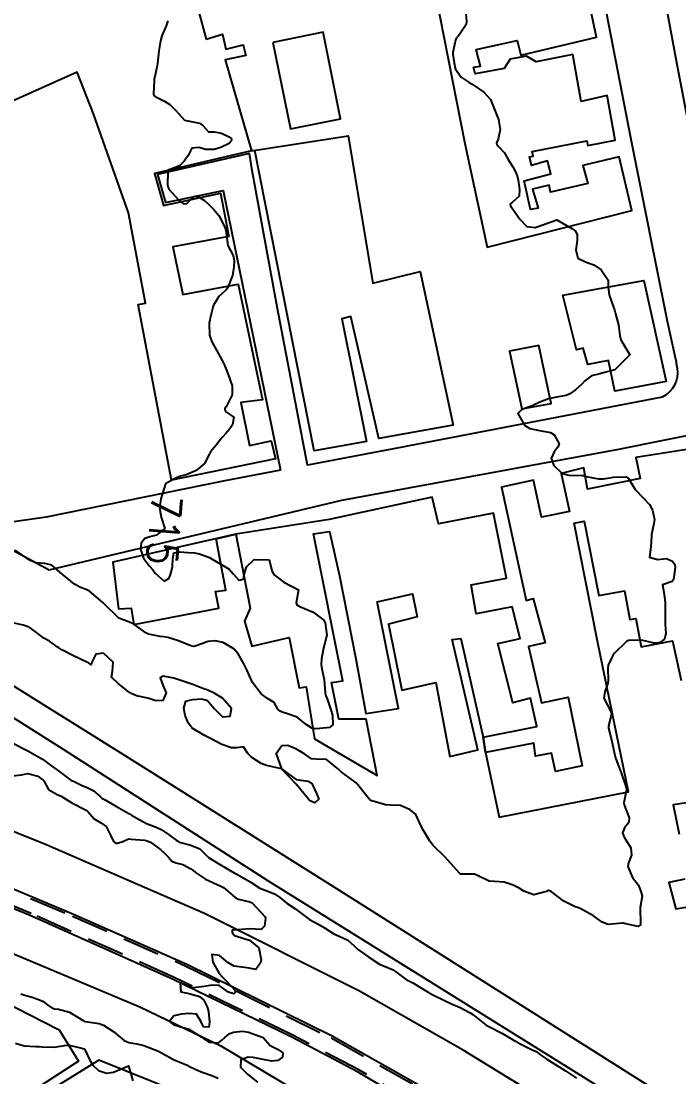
# Model space of a CAD drawing. Header units: metres. Extents: x 298520 to 308411, y 7433745 to 7450750.
# Drawn here: x 306606.5 to 306694.6, y 7435531.7 to 7435673.1 of the extents above; entities that cross this region are included whole.
import ezdxf
from ezdxf.enums import TextEntityAlignment as Align

# ---------------------------------------------------------------- set-up
doc = ezdxf.new("R2010")
doc.units = ezdxf.units.M
doc.header["$LTSCALE"] = 10
doc.linetypes.add('DASHED', pattern=[0.75, 0.5, -0.25])
for name, color, linetype in [('Canteiro', 45, 'DASHED'), ('Cotas', 45, 'Continuous'), ('Curvas de Nivel 1m', 11, 'Continuous'), ('Curvas de Nivel 5m', 15, 'Continuous'), ('Edificações', 30, 'Continuous'), ('Linha Férrea', 251, 'TRACKS'), ('Vias Primárias', 230, 'Continuous')]:
    doc.layers.add(name, color=color, linetype=linetype)
doc.styles.add('Style-STANDARD', font='STANDARD.shx')
doc.linetypes.add('TRACKS', pattern='A,0.15,[130,ltypeshp.shx,S=0.25,R=0,X=0,Y=0],0.15', length=0.3)

msp = doc.modelspace()

# ---------------------------------------------------------------- linework, layer by layer
at = {"layer": 'Canteiro', "elevation": 711.52}
msp.add_lwpolyline([(306325.17, 7435669.46, -0.017717), (306333.53, 7435666.7, -0.018337), (306349.83, 7435659.99), (306376.48, 7435648.95), (306412.77, 7435634.45), (306447.29, 7435620.83), (306485.4, 7435605.06), (306528.47, 7435587.67), (306575.98, 7435568.44), (306600.84, 7435558.54), (306613.39, 7435553.26), (306628.58, 7435546.58), (306648.01, 7435536.94), (306666.64, 7435526.44), (306684.99, 7435514.93), (306705.29, 7435502.49), (306726.77, 7435489.58), (306740.34, 7435480.31), (306747.23, 7435474.88), (306759.13, 7435465.07), (306768.72, 7435456.45), (306777.7, 7435447.9)], format="xyb", dxfattribs=at)
msp.add_lwpolyline([(306780.24, 7435442.37), (306770.22, 7435452.67), (306760, 7435462.2), (306746.04, 7435473.75), (306731.07, 7435484.55), (306722.1, 7435490.54), (306718.27, 7435492.91), (306692.87, 7435507.98), (306672.16, 7435520.61), (306651.71, 7435532.67), (306642.89, 7435537.31), (306626.92, 7435545.09), (306607.84, 7435553.62), (306586.11, 7435562.55), (306562.61, 7435572.09), (306528.32, 7435585.94), (306491.72, 7435600.67), (306457.86, 7435614.4)], dxfattribs=at)
at = {"layer": 'Curvas de Nivel 1m', "flags": 128}
for points, elevation in [([(306666, 7435674.7), (306666.16, 7435673.1), (306666.08, 7435672.7), (306665.21, 7435671.37), (306664.72, 7435670.72), (306664.67, 7435670.59), (306664.53, 7435669.96), (306664.3, 7435668.94), (306664.3, 7435668.72), (306664.5, 7435667.54), (306664.64, 7435666.86), (306664.68, 7435666.72), (306665.41, 7435665.63), (306666.48, 7435664.92), (306666.92, 7435664.69), (306668.46, 7435663.62), (306669.35, 7435662.66), (306670, 7435661.08), (306670.16, 7435660.65), (306670.41, 7435659.98), (306670.65, 7435658.65), (306670.38, 7435657.34), (306670.18, 7435656.84), (306670.19, 7435656.65), (306670.37, 7435656.42), (306671.23, 7435655.51), (306671.74, 7435654.63), (306672.34, 7435653.62), (306672.9, 7435652.61), (306673.08, 7435651.85), (306673.25, 7435650.61), (306673.19, 7435649.71), (306672.28, 7435648.85), (306672.13, 7435648.76), (306671.99, 7435648.62), (306672.04, 7435648.39), (306672.27, 7435648.11), (306673.27, 7435646.61), (306674.24, 7435645.65), (306675.34, 7435645.49), (306676.25, 7435645.82), (306678.25, 7435646.55), (306680.24, 7435645.37), (306680.72, 7435645.01), (306680.97, 7435644.52), (306680.97, 7435643.77), (306680.79, 7435642.52), (306681.07, 7435641.39), (306682.19, 7435640.85), (306683.18, 7435640.49), (306684.17, 7435639.83), (306685.13, 7435638.47), (306685.1, 7435637.52), (306685.24, 7435636.47), (306685.87, 7435634.71), (306685.95, 7435634.46), (306686.11, 7435633.94), (306686.48, 7435632.45), (306686.66, 7435631.05), (306686.83, 7435630.45), (306688.03, 7435628.43), (306686.01, 7435626.46), (306684.45, 7435626.04), (306684.01, 7435625.9), (306682.87, 7435625.62), (306682, 7435624.98), (306681.59, 7435624.51), (306680.74, 7435623.76), (306679.97, 7435623.22), (306679.5, 7435623), (306677.97, 7435622.72), (306677.81, 7435622.7), (306677.13, 7435622.56), (306675.96, 7435622.12), (306674.92, 7435621.63), (306673.95, 7435621.25), (306673.49, 7435621.06), (306673.04, 7435620.61), (306673.92, 7435619.03), (306674.63, 7435618.59), (306675.91, 7435618.31), (306677.4, 7435618.05), (306677.9, 7435617.75), (306678.55, 7435616.54), (306678.38, 7435616.06), (306677.88, 7435615.46), (306677.47, 7435614.56), (306677.86, 7435613.61), (306678.97, 7435612.54), (306679.84, 7435612.34), (306681.63, 7435612.3), (306681.84, 7435612.27), (306682.16, 7435612.17), (306683.84, 7435611.85), (306684.49, 7435611.82), (306685.84, 7435612.08), (306687.52, 7435612.12), (306687.84, 7435611.87), (306688.73, 7435610.42), (306689.81, 7435609.29), (306690.65, 7435608.4), (306691.05, 7435607.66), (306691.31, 7435606.39), (306691.24, 7435605.86), (306690.92, 7435604.39), (306690.88, 7435603.25), (306690.76, 7435602.39), (306690.66, 7435601.35), (306691.71, 7435601.03), (306692.93, 7435601.15), (306693.71, 7435600.81), (306694.03, 7435600.36), (306694.08, 7435599.97), (306693.85, 7435598.36), (306693.67, 7435598.07), (306692.4, 7435597.64), (306692.59, 7435596.37), (306692.76, 7435595.25), (306692.76, 7435594.37), (306692.74, 7435593.24), (306692.74, 7435592.37), (306692.84, 7435591.11), (306692.66, 7435590.37), (306692.05, 7435589.91), (306691.58, 7435589.81), (306691.08, 7435589.89), (306689.58, 7435590.22), (306687.82, 7435590.19), (306687.58, 7435590.07), (306685.92, 7435588.45), (306685.77, 7435588.25), (306685.55, 7435587.83), (306685.12, 7435586.88), (306685.05, 7435586.46), (306685.11, 7435584.87), (306685.08, 7435584.46), (306684.67, 7435583.29), (306684.55, 7435582.47), (306685.47, 7435580.67), (306685.56, 7435580.55), (306685.58, 7435580.46), (306685.46, 7435579.94), (306685.14, 7435578.77), (306685.16, 7435578.46), (306685.43, 7435577.42), (306685.66, 7435576.46), (306685.95, 7435575.01), (306686.11, 7435574.45), (306686.56, 7435573.26), (306686.86, 7435572.44), (306686.99, 7435572.06), (306687.35, 7435571.01), (306687.54, 7435570.43), (306687.57, 7435570.2), (306687.33, 7435569.1), (306687.2, 7435568.43), (306687.32, 7435568.04), (306687.93, 7435566.42), (306687.89, 7435565.82), (306687.28, 7435565.08), (306687.02, 7435564.43), (306687.26, 7435563.82), (306688.13, 7435562.42), (306688.23, 7435561.42), (306687.82, 7435560.42), (306687.73, 7435559.91), (306688.39, 7435558.42), (306689.19, 7435557.4), (306689.55, 7435556.41), (306689.65, 7435555.93), (306689.42, 7435554.41), (306689.38, 7435554.18), (306689.44, 7435552.41), (306689.46, 7435552.06), (306689.12, 7435551.87), (306687.27, 7435552.28), (306687.12, 7435552.34), (306687.02, 7435552.33), (306685.12, 7435552.15), (306684.31, 7435552.47), (306683.14, 7435553.29), (306681.38, 7435554.27), (306681.15, 7435554.37), (306680.7, 7435554.51), (306679.16, 7435555.28), (306677.47, 7435556.55), (306677.18, 7435556.71), (306677.05, 7435556.68), (306676.84, 7435556.55), (306675.17, 7435556.13), (306673.82, 7435556.59), (306673.18, 7435557), (306672.4, 7435557.4), (306671.19, 7435557.8), (306669.91, 7435557.92), (306669.19, 7435557.95), (306667.71, 7435558.66), (306667.21, 7435558.89), (306665.39, 7435558.88), (306665.21, 7435559), (306663.7, 7435560.72), (306663.23, 7435561.2), (306661.7, 7435562.74), (306661.25, 7435563.31), (306660.37, 7435564.75), (306660, 7435565.48), (306659.42, 7435566.77), (306659.3, 7435566.94), (306658.58, 7435567.5), (306657.31, 7435568.1), (306655.98, 7435568.14), (306655.31, 7435568.16), (306653.47, 7435568.69), (306653.32, 7435568.74), (306653.18, 7435568.84), (306652.62, 7435569.56), (306651.58, 7435570.86), (306651.35, 7435571.11), (306650.36, 7435571.88), (306649.36, 7435572.58), (306649.03, 7435572.89), (306647.38, 7435574.24), (306646.02, 7435574.3), (306645.38, 7435574.33), (306644.5, 7435574.95), (306643.4, 7435575.65), (306642.24, 7435576.14), (306641.4, 7435576.08), (306640.64, 7435574.99), (306641.36, 7435572.98), (306643.35, 7435571.56), (306644.94, 7435571.36), (306645.34, 7435571.11), (306645.43, 7435571.03), (306645.49, 7435570.94), (306646.08, 7435569.68), (306646.38, 7435568.92), (306645.82, 7435568.43), (306645.32, 7435568.66), (306644.98, 7435568.94), (306643.34, 7435570.96), (306641.36, 7435572.98), (306639.37, 7435573.42), (306638.67, 7435573.72), (306637.38, 7435574.49), (306636.87, 7435575.04), (306636.3, 7435575.95), (306635.4, 7435575.79), (306634.67, 7435575.79), (306633.4, 7435576.27), (306631.77, 7435577.1), (306631.42, 7435577.29), (306631.05, 7435577.48), (306629.43, 7435578.46), (306628.87, 7435579.14), (306628.47, 7435580.12), (306628.28, 7435581.14), (306628.55, 7435582.06), (306629.47, 7435582.26), (306630.72, 7435582.35), (306631.47, 7435582.15), (306632.36, 7435581.09), (306633.45, 7435579.98), (306634.48, 7435580.04), (306634.68, 7435581.07), (306633.48, 7435582.44), (306632.44, 7435583.09), (306631.49, 7435583.51), (306630.85, 7435583.75), (306629.5, 7435584.28), (306627.77, 7435584.88), (306627.51, 7435584.96), (306626.95, 7435585.16), (306625.52, 7435585.4), (306625.13, 7435585.18), (306625.5, 7435584.22), (306625.94, 7435583.17), (306625.47, 7435582.15), (306624.56, 7435582.1), (306623.48, 7435582.46), (306621.94, 7435582.75), (306621.48, 7435582.98), (306621.32, 7435583.06), (306621.01, 7435583.23), (306619.5, 7435584.41), (306618.63, 7435585.26), (306618.75, 7435586.03), (306618.82, 7435587.26), (306617.55, 7435588.47), (306616.49, 7435588.34), (306615.97, 7435587.29), (306615.89, 7435586.92), (306615.53, 7435587.2), (306615.47, 7435587.23), (306615.29, 7435587.29), (306613.54, 7435588.12), (306611.97, 7435588.92), (306611.56, 7435589.18), (306611.35, 7435589.34), (306610.3, 7435590.09), (306609.57, 7435590.49), (306608.38, 7435591.38), (306607.59, 7435591.95), (306606.76, 7435592.23), (306605.59, 7435592.5)], 714), ([(306605.4, 7435576.44), (306607.39, 7435575.39), (306609.38, 7435574.28), (306610.62, 7435573.35), (306611.05, 7435573.03), (306611.36, 7435572.81), (306613.18, 7435571.48), (306613.34, 7435571.4), (306613.4, 7435571.37), (306613.5, 7435571.32), (306614.76, 7435570.72), (306615.33, 7435570.48), (306616.15, 7435570.11), (306617.07, 7435569.27), (306617.32, 7435569.08), (306617.74, 7435568.84), (306619.3, 7435567.97), (306620.53, 7435567.23), (306621.02, 7435566.95), (306621.29, 7435566.8), (306622.3, 7435566.2), (306623.28, 7435565.69), (306624.59, 7435565.19), (306625.27, 7435564.85), (306626.24, 7435564.19), (306627.25, 7435563.44), (306627.87, 7435563.14), (306629.24, 7435562.76), (306630.43, 7435562.3), (306631.23, 7435561.46), (306631.58, 7435561.1), (306633.21, 7435560.14), (306635.05, 7435559.06), (306635.2, 7435558.97), (306635.39, 7435558.87), (306637.19, 7435557.86), (306638.45, 7435557.02), (306639.17, 7435556.72), (306640.44, 7435556.26), (306641.16, 7435555.75), (306642.12, 7435554.97), (306643.14, 7435554.3), (306644.94, 7435552.94), (306645.12, 7435552.83), (306646.35, 7435552.16), (306647.11, 7435551.69), (306648.4, 7435550.9), (306649.1, 7435550.59), (306650.26, 7435550.04), (306651.09, 7435549.29), (306651.53, 7435548.86), (306653.07, 7435547.75), (306654.51, 7435546.83), (306655.05, 7435546.61), (306656.32, 7435546.08), (306657.04, 7435545.52), (306658.06, 7435544.78), (306659.03, 7435544.28), (306660.14, 7435543.63), (306661.01, 7435543.09), (306661.65, 7435542.73), (306663, 7435542.04), (306664.24, 7435541.46), (306664.99, 7435541.16), (306665.31, 7435541.01), (306665.97, 7435540.69), (306666.63, 7435540.33), (306666.98, 7435540.08), (306668.78, 7435538.65), (306668.96, 7435538.56), (306669.13, 7435538.48), (306670.95, 7435537.56), (306672.54, 7435536.61), (306672.79, 7435536.46), (306672.93, 7435536.39), (306673.42, 7435536.11), (306674.92, 7435535.37), (306675.46, 7435535.11), (306676.24, 7435534.56), (306676.91, 7435534.11), (306677.99, 7435533.44), (306678.89, 7435532.87), (306679.38, 7435532.53), (306680.87, 7435531.58)], 714), ([(306606.45, 7435542.85), (306607, 7435542.66), (306607.99, 7435542.39), (306608.99, 7435542.06), (306609.44, 7435541.81), (306610.07, 7435541.35), (306610.62, 7435540.98), (306610.98, 7435540.86), (306611.52, 7435540.79), (306612.97, 7435540.38), (306614.81, 7435539.3), (306614.96, 7435539.21), (306615.09, 7435539.16), (306616.96, 7435538.89), (306617.54, 7435538.67), (306618.94, 7435537.78), (306619.56, 7435537.24), (306620.31, 7435536.61), (306620.92, 7435536.34), (306621.99, 7435536.14), (306622.92, 7435535.93), (306624.91, 7435535.18), (306626.9, 7435534.06), (306628.73, 7435533.29), (306628.88, 7435533.22), (306629.06, 7435533.13), (306630.29, 7435532.52), (306630.88, 7435532.31), (306632.03, 7435531.93), (306632.87, 7435531.55)], 716), ([(306605.74, 7435536.23), (306606.92, 7435535.91), (306608.48, 7435535.82), (306608.92, 7435535.81), (306609.32, 7435535.77), (306610.92, 7435535.69), (306612.3, 7435535.95), (306612.92, 7435535.98), (306614.64, 7435535.58), (306614.91, 7435535.47), (306615.02, 7435535.4), (306615.09, 7435535.3), (306615.65, 7435534.04), (306616.11, 7435533.28), (306616.88, 7435532.58), (306617.92, 7435532.21), (306618.88, 7435532.36), (306620.88, 7435533.22), (306621.45, 7435531.21)], 717)]:
    msp.add_lwpolyline(points, dxfattribs=dict(at, elevation=elevation))
at = {"layer": 'Curvas de Nivel 5m', "elevation": 715, "flags": 128}
for points in [[(306626.17, 7435673.18), (306625.91, 7435672.53), (306625.37, 7435671.19), (306625.19, 7435670.53), (306624.94, 7435669.19), (306624.75, 7435667.45), (306624.72, 7435667.2), (306624.48, 7435666.11), (306624.32, 7435665.36), (306624.3, 7435665.2), (306624.23, 7435663.41), (306624.27, 7435663.2), (306624.44, 7435663.04), (306625.69, 7435662.43), (306626.43, 7435661.98), (306627.23, 7435661.16), (306628.4, 7435659.86), (306629.95, 7435659.59), (306630.4, 7435659.5), (306630.9, 7435659.12), (306631.61, 7435658.34), (306632.38, 7435658.31), (306633.34, 7435658.14), (306634.38, 7435657.63), (306634.66, 7435657.36), (306634.65, 7435657.08), (306634.37, 7435656.77), (306633.24, 7435656.22), (306632.36, 7435655.93), (306631.18, 7435655.93), (306630.36, 7435656.22), (306629.36, 7435656.14), (306628.89, 7435655.14), (306628.67, 7435654.83), (306628.34, 7435654.38), (306627.73, 7435653.76), (306626.32, 7435653.25), (306626.26, 7435653.23), (306626.19, 7435653.17), (306626.17, 7435653.02), (306626.1, 7435651.17), (306626.29, 7435650.62), (306627.64, 7435649.16), (306628.27, 7435648.68), (306628.71, 7435648.7), (306629.11, 7435649.14), (306629.71, 7435649.71), (306630.28, 7435649.59), (306631.04, 7435649.12), (306631.69, 7435648.53), (306632.26, 7435647.98), (306632.97, 7435647.09), (306633.77, 7435645.56), (306633.92, 7435645.08), (306634.2, 7435643.08), (306634.89, 7435641.77), (306635.02, 7435641.07), (306635.01, 7435640.23), (306634.79, 7435639.07), (306634.14, 7435637.4), (306634.01, 7435637.2), (306633.86, 7435637.08), (306632.98, 7435636.24), (306632.28, 7435635.1), (306632.23, 7435634.98), (306632.1, 7435634.44), (306631.83, 7435633.36), (306631.76, 7435633.1), (306631.68, 7435632.71), (306631.75, 7435631.1), (306632.05, 7435630.2), (306632.65, 7435629.09), (306633.41, 7435627.69), (306633.72, 7435627.08), (306634.01, 7435626.41), (306634.36, 7435625.44), (306634.49, 7435625.07), (306634.75, 7435624.3), (306634.76, 7435623.07), (306633.95, 7435621.49), (306633.79, 7435621.24), (306633.78, 7435621.08), (306633.94, 7435620.8), (306634.98, 7435620.12), (306634.82, 7435619.07), (306634.46, 7435618.53), (306633.91, 7435617.9), (306633.52, 7435617.47), (306633.21, 7435617.09), (306632.61, 7435616.37), (306631.88, 7435615.44), (306631.7, 7435615.1), (306631.08, 7435613.89), (306630.18, 7435613.12), (306629.84, 7435612.93), (306628.59, 7435612.39), (306627.83, 7435612.2), (306627.09, 7435611.9), (306625.82, 7435611.17), (306625.22, 7435609.18), (306625.02, 7435607.95), (306625.15, 7435607.18), (306625.28, 7435606.69), (306625.75, 7435605.17), (306624.62, 7435604.31), (306623.74, 7435604.09), (306623.08, 7435603.86), (306622.57, 7435603.21), (306622.5, 7435602.43), (306622.9, 7435601.21), (306623.69, 7435600.12), (306624.13, 7435599.64), (306624.47, 7435599.19), (306625.67, 7435598.12), (306626.32, 7435598.52), (306626.56, 7435599.16), (306626.77, 7435600.08), (306626.83, 7435601.16), (306626.96, 7435601.91), (306627.71, 7435602.04), (306628.86, 7435601.99), (306629.71, 7435601.93), (306630.38, 7435601.79), (306631.71, 7435601.32), (306632.11, 7435601.1), (306633.69, 7435600.12), (306634.36, 7435599.74), (306634.96, 7435599.06), (306635.67, 7435598.27), (306636.3, 7435598.42), (306636.38, 7435599.04), (306636.69, 7435600.04), (306637.7, 7435601.03), (306639.7, 7435601.01), (306640.12, 7435599.43), (306640.38, 7435599), (306641.67, 7435597.99), (306643.65, 7435596.96), (306643.35, 7435595.25), (306643.42, 7435594.96), (306643.63, 7435594.83), (306643.83, 7435594.76), (306645.62, 7435593.99), (306647.04, 7435592.92), (306647.24, 7435592.56), (306647.43, 7435590.91), (306647.41, 7435590.75), (306646.97, 7435588.92), (306646.74, 7435587.73), (306646.67, 7435586.92), (306646.8, 7435586.2), (306647.09, 7435584.92), (306647.23, 7435583.17), (306647.28, 7435582.91), (306647.33, 7435582.76), (306647.48, 7435582.36), (306647.97, 7435580.9), (306648.18, 7435580.17), (306648.23, 7435578.9), (306647.81, 7435578.53), (306647.44, 7435578.47), (306646.01, 7435578.36), (306645.44, 7435578.45), (306644.67, 7435578.95), (306643.45, 7435579.9), (306642.02, 7435580.41), (306641.46, 7435580.6), (306641.19, 7435580.72), (306640.88, 7435580.99), (306640.37, 7435581.9), (306639.48, 7435582.41), (306638.65, 7435583.02), (306637.51, 7435584.56), (306637.26, 7435585.03), (306636.74, 7435586.26), (306636.33, 7435587.05), (306635.55, 7435588.39), (306634.98, 7435589.07), (306633.57, 7435589.93), (306632.5, 7435590.16), (306631.57, 7435590.04), (306629.93, 7435589.49), (306629.57, 7435589.37), (306629.24, 7435589.46), (306627.57, 7435590.16), (306626.17, 7435590.57), (306625.58, 7435590.66), (306625.12, 7435590.72), (306623.58, 7435591.02), (306623.22, 7435591.2), (306621.59, 7435592.38), (306621.03, 7435592.66), (306619.6, 7435593.18), (306619.51, 7435593.25), (306617.63, 7435595.08), (306617.43, 7435595.27), (306615.65, 7435596.78), (306615.32, 7435596.96), (306614.37, 7435597.31), (306613.66, 7435597.75), (306611.68, 7435599.34), (306610.62, 7435600.29), (306609.69, 7435600.49), (306608.49, 7435600.59), (306607.7, 7435600.89), (306606.99, 7435601.4), (306605.71, 7435602.28)], [(306605.35, 7435572.04), (306606.55, 7435572.2), (306607.35, 7435572.39), (306608.74, 7435571.99), (306609.34, 7435571.58), (306609.46, 7435571.49), (306609.55, 7435571.37), (306610.19, 7435570.21), (306611.33, 7435569.57), (306611.86, 7435569.33), (306613.31, 7435568.45), (306615.04, 7435567.56), (306615.29, 7435567.43), (306615.46, 7435567.3), (306616.31, 7435566.31), (306617.28, 7435565.71), (306617.88, 7435565.26), (306618.5, 7435564.01), (306618.86, 7435563.25), (306619.24, 7435563.01), (306620.11, 7435563.24), (306620.87, 7435563.6), (306621.25, 7435563.58), (306623.01, 7435563.44), (306623.25, 7435563.39), (306623.82, 7435563.19), (306625.23, 7435562.16), (306625.73, 7435561.67), (306626.23, 7435561.16), (306626.68, 7435560.62), (306627.22, 7435560.41), (306628.18, 7435560.17), (306629.21, 7435559.6), (306629.49, 7435559.41), (306629.86, 7435559.12), (306631.19, 7435558.2), (306632.78, 7435557.48), (306633.18, 7435557.31), (306633.6, 7435557.08), (306635.16, 7435555.78), (306635.63, 7435555.52), (306637.15, 7435555.16), (306637.45, 7435555.03), (306639.13, 7435553.21), (306639.24, 7435553.01), (306639.11, 7435551.92), (306638.65, 7435551.47), (306637.11, 7435551.58), (306635.48, 7435551.43), (306635.11, 7435551.43), (306634.77, 7435551.4), (306634.78, 7435551.06), (306635.1, 7435550.67), (306636.31, 7435550.26), (306637.09, 7435550.05), (306638.34, 7435549.02), (306638.66, 7435547.42), (306638.56, 7435547.01), (306637.93, 7435546.13), (306637.05, 7435546.3), (306636.41, 7435546.4), (306635.05, 7435546.57), (306634.17, 7435547.07), (306633.07, 7435547.98), (306632.05, 7435548.11), (306632.18, 7435547.09), (306633.04, 7435545.58), (306633.46, 7435545.08), (306635.01, 7435543.54), (306635.2, 7435543.06), (306635, 7435542.86), (306634.27, 7435543.07), (306633.02, 7435543.97), (306632.09, 7435544.02), (306631.01, 7435543.84), (306629.56, 7435543.67), (306629.01, 7435543.78), (306627.82, 7435544.34), (306627.89, 7435543.14), (306629, 7435542.88), (306630.41, 7435542.52), (306630.99, 7435542.01), (306631.43, 7435541.1), (306631.58, 7435540.49), (306631.72, 7435539.09), (306631.65, 7435538.39), (306630.95, 7435538.44), (306630.61, 7435539.11), (306630.01, 7435540.15), (306628.97, 7435540.22), (306627.97, 7435540.14), (306626.97, 7435539.9), (306626.39, 7435539.16), (306626.96, 7435538.7), (306627.56, 7435538.54), (306628.95, 7435538.11), (306630.62, 7435537.1), (306630.8, 7435536.97), (306630.93, 7435536.87), (306631.64, 7435536.38), (306632.93, 7435536.3), (306633.38, 7435536.63), (306633.81, 7435537.07), (306634.44, 7435537.56), (306634.94, 7435537.71), (306636.14, 7435537.85), (306636.94, 7435537.7), (306638.93, 7435537.01), (306639.86, 7435535.94), (306640.92, 7435535.41), (306641.56, 7435534.97), (306641.5, 7435534.38), (306640.9, 7435533.93), (306640.06, 7435533.83), (306638.9, 7435534.07), (306637.58, 7435534.34), (306636.9, 7435534.38), (306635.93, 7435534.01), (306635.89, 7435533.04), (306636.38, 7435532.54), (306636.87, 7435532.05), (306638.17, 7435531.02)]]:
    msp.add_lwpolyline(points, dxfattribs=at)
at = {"layer": 'Edificações'}
for points in [[(306659.78, 7435688.12), (306665.94, 7435656.74), (306668.9, 7435642.87), (306688.29, 7435647.77), (306686.57, 7435654.95), (306681.73, 7435653.82), (306682.4, 7435651.42), (306677.4, 7435650.25), (306677.23, 7435651.17), (306674.98, 7435650.65), (306675.72, 7435648.1), (306674.72, 7435647.9), (306673.85, 7435651.75), (306677.43, 7435652.68), (306677, 7435654.45), (306674.85, 7435653.83), (306674.56, 7435654.99), (306675.08, 7435655.07), (306674.95, 7435655.7), (306682.24, 7435657.1), (306682.37, 7435656.5), (306686.04, 7435657.2), (306684.98, 7435663.2), (306681.49, 7435662.4), (306680.4, 7435668.68), (306675.47, 7435667.69), (306674.17, 7435668.45), (306671.98, 7435668.06), (306671.2, 7435666.78), (306667.31, 7435666.1), (306667.1, 7435666.98), (306668.02, 7435667.11), (306667.42, 7435669.35), (306672.92, 7435670.56), (306673.41, 7435668.58), (306683.53, 7435670.98), (306681.91, 7435678.8)], [(306630.32, 7435674.34), (306631.29, 7435670.73), (306633.49, 7435671.42), (306633.94, 7435669.39), (306636.25, 7435669.97), (306636.6, 7435668.54), (306633.84, 7435667.96), (306637.35, 7435655.77), (306650.31, 7435657.79), (306653.58, 7435638.07), (306659.94, 7435639.62), (306664.38, 7435619.01), (306654.41, 7435617.24), (306650.65, 7435633.57), (306649.43, 7435633.29), (306652.75, 7435616.86), (306645.73, 7435615.57), (306637.78, 7435655.84), (306637.35, 7435655.77), (306624.35, 7435652.73), (306625.56, 7435648.46), (306633.22, 7435650.09), (306634.34, 7435644.31), (306626.82, 7435642.92), (306628.18, 7435636.54), (306635.59, 7435637.93), (306638.81, 7435622.43), (306635.91, 7435622.05), (306637.1, 7435616.32), (306639.98, 7435616.92), (306640.58, 7435614.53), (306626.64, 7435611.68), (306622.17, 7435635.2), (306623.15, 7435635.37), (306620.88, 7435647.48), (306616.18, 7435660.71), (306614.03, 7435666.3), (306599, 7435659.61)], [(306698.75, 7435616.27), (306688.84, 7435614.69), (306689.41, 7435611.9), (306682.34, 7435610.45), (306681.84, 7435613.32), (306678.84, 7435612.57), (306679.93, 7435607.46), (306676.18, 7435606.71), (306675.13, 7435611.66), (306670.85, 7435610.74), (306674.15, 7435595.56), (306675.07, 7435595.8), (306676.67, 7435589.85), (306674.46, 7435589.4), (306676.17, 7435581.84), (306679.76, 7435582.6), (306681.65, 7435573.38), (306678.08, 7435572.62), (306677.53, 7435575.11), (306675.39, 7435574.69), (306675.14, 7435576.42), (306668.7, 7435575.16), (306668.36, 7435577.23), (306675.55, 7435578.68), (306674.7, 7435582.44), (306672.33, 7435581.85), (306670.34, 7435589.8), (306673.35, 7435590.43), (306672.25, 7435594.71), (306667.43, 7435593.74), (306666.75, 7435597.62), (306671.49, 7435598.55), (306669.75, 7435607.23), (306662.4, 7435605.79), (306661.55, 7435609.38), (306647.75, 7435606.38), (306635.27, 7435604.41), (306618.78, 7435600.67), (306619.55, 7435594.43), (306621.26, 7435594.51), (306621.61, 7435592.34), (306632.98, 7435594.52), (306632.55, 7435596.74), (306633.92, 7435596.91), (306632.62, 7435603.81), (306635.27, 7435604.41), (306637.17, 7435594.52), (306636.44, 7435592.77), (306637.38, 7435589.44), (306642.38, 7435590.59), (306643.76, 7435583.86), (306644.68, 7435583.97), (306645.81, 7435577.01), (306654.17, 7435572.1), (306652.7, 7435579.64), (306649.03, 7435579.63), (306648.07, 7435584.57), (306649.57, 7435584.79), (306645.67, 7435604.46), (306647.81, 7435604.8), (306649.16, 7435598.84), (306651.34, 7435587.74), (306652.65, 7435580.41), (306657.05, 7435581.06), (306654.17, 7435595.35), (306658.92, 7435596.43), (306659.53, 7435593.34), (306655.69, 7435592.39), (306657.48, 7435583.54), (306662.06, 7435584.55), (306663.93, 7435574.66), (306667.68, 7435575.53), (306664.23, 7435590.3), (306665.37, 7435590.43), (306668.36, 7435577.23), (306668.7, 7435575.16), (306670.5, 7435566.53), (306687.83, 7435569.91), (306683.7, 7435590.1), (306680.58, 7435605.9), (306681.89, 7435606.17), (306683.88, 7435596.19), (306687.31, 7435596.82), (306688.03, 7435592.99), (306688.8, 7435593.12), (306689.52, 7435589.33), (306693.72, 7435590.14), (306694.9, 7435584.81)], [(306697.59, 7435568.75), (306693.83, 7435568.18), (306694.63, 7435564.23)], [(306695.37, 7435558.22), (306693.22, 7435557.76), (306694.18, 7435554.25), (306713.04, 7435557.35)]]:
    msp.add_lwpolyline(points, dxfattribs=at)
for points in [[(306640.23, 7435670.3), (306642.57, 7435658.7), (306649.28, 7435660.05), (306646.94, 7435671.65)], [(306692.86, 7435624.88), (306686.01, 7435623.58), (306685.14, 7435627.71), (306682.39, 7435627.16), (306681.76, 7435629.32), (306680.89, 7435629.12), (306679.04, 7435636.43), (306689.87, 7435638.41)], [(306673.56, 7435621.21), (306677.5, 7435621.95), (306675.85, 7435629.7), (306671.9, 7435628.92)], [(306556.19, 7435516.7), (306566.76, 7435522.85), (306575.36, 7435527.88), (306584.18, 7435532.69), (306597.58, 7435540.37), (306601.88, 7435542.99), (306611.58, 7435538.03), (306614.19, 7435533.84), (306603.73, 7435527.03), (306591.68, 7435519.14), (306577.32, 7435509.9), (306564.93, 7435502.28)]]:
    msp.add_lwpolyline(points, close=True, dxfattribs=at)
at = {"layer": 'Linha Férrea', "flags": 128}
msp.add_lwpolyline([(307827.16, 7434249.95), (307821.56, 7434258.81), (307819.52, 7434262.43), (307816.3, 7434268.22), (307813.68, 7434272.3), (307811.64, 7434275.46), (307798.22, 7434296.14), (307773.74, 7434334.03), (307761.73, 7434352.01), (307752.47, 7434367.89), (307735.13, 7434393.38), (307710.74, 7434431.02), (307694.81, 7434455.28), (307677.7, 7434482.21), (307665.38, 7434501.66), (307643.88, 7434534.84), (307627.56, 7434562.54), (307613.51, 7434586.87), (307596.95, 7434617.47), (307576.4, 7434659.98), (307564.17, 7434687.32), (307541.06, 7434734.95), (307530.17, 7434758.54), (307516.92, 7434785.92), (307501.76, 7434817.25), (307481.68, 7434859.3), (307459.2, 7434904.2), (307442.79, 7434936.27), (307425.28, 7434968.91), (307411.69, 7434992.24), (307402.57, 7435007.68), (307388.85, 7435028.5), (307366.95, 7435058.3), (307352.5, 7435076.75), (307335.71, 7435095.81), (307323.74, 7435108.4), (307304.88, 7435127.21), (307280.64, 7435149.6), (307260.89, 7435166.25), (307239.5, 7435183.01), (307222.59, 7435195.4), (307206.91, 7435206.43), (307191.54, 7435216.92), (307180.98, 7435223.58), (307147.08, 7435245.04), (307110.18, 7435267.87), (307071.33, 7435292.08), (307013.04, 7435328.92), (306934.22, 7435378.29), (306890.85, 7435406.01), (306860.76, 7435425.27), (306830.44, 7435444.17), (306783.16, 7435474), (306743.29, 7435499.12), (306730.65, 7435506.8), (306700.01, 7435524.56), (306649.97, 7435556.16), (306620.54, 7435574.68), (306585.88, 7435596.36), (306549.21, 7435619.44), (306511.46, 7435642.99), (306481.3, 7435662.07), (306449.91, 7435681.79), (306417.31, 7435702.16), (306386.5, 7435720.66), (306359.57, 7435735.78), (306332.26, 7435749.95), (306295.74, 7435767.25), (306254.91, 7435784.83), (306234.55, 7435793.03), (306198.8, 7435806.04), (306177.43, 7435813.74), (306139.2, 7435826.14), (306101.03, 7435838.04), (306051.97, 7435853.03), (306008.19, 7435866.65), (306003.58, 7435868.04), (305974.11, 7435878.74), (305939.65, 7435889.45), (305902.23, 7435900.74), (305881.18, 7435906.22), (305868.58, 7435910.19), (305845.54, 7435919.12), (305815.17, 7435933.3), (305786.71, 7435949.03), (305760.88, 7435966.42), (305735.18, 7435986.89), (305723.76, 7435997.05), (305696.1, 7436025.19), (305678.2, 7436047.9), (305661.02, 7436071.86), (305645.02, 7436096.32), (305622.37, 7436129.7), (305596.14, 7436168.75), (305576.09, 7436198.75), (305559.43, 7436223.15), (305539.44, 7436252.72), (305521.42, 7436279.84), (305512.69, 7436292.82), (305499.49, 7436312.98), (305480.03, 7436341.61), (305460.3, 7436370.83), (305441.56, 7436398.43), (305421.25, 7436428.24), (305402.58, 7436456.09), (305384.09, 7436483.75), (305369.12, 7436505.55), (305351.23, 7436532.17), (305338.34, 7436551.44), (305322.73, 7436574.87), (305306.91, 7436598.3), (305293.24, 7436619.06), (305277.82, 7436644.31), (305263.89, 7436668.98), (305254.71, 7436687.72), (305243.78, 7436710.84), (305233.95, 7436734.39), (305225.11, 7436755.87), (305215.53, 7436780.47), (305201.61, 7436815.68), (305193.17, 7436837.83), (305177.38, 7436877.75), (305166.79, 7436904.69), (305153.94, 7436937.69), (305141.5, 7436969.14), (305130.7, 7436996.5), (305122.02, 7437018.5), (305113.06, 7437043.1), (305101.51, 7437072.01), (305093.24, 7437092.93), (305082.04, 7437121.36), (305073.35, 7437143.92), (305060.57, 7437176.45), (305050.18, 7437206.4), (305043.41, 7437227.87), (305037.47, 7437248.17), (305034.53, 7437261.71), (305031.72, 7437274.1), (305028.72, 7437297.87), (305025.03, 7437326.57), (305023.12, 7437358.56), (305023.12, 7437387.11), (305024.83, 7437414.87), (305027.31, 7437439.51), (305027.41, 7437441.26), (305030.71, 7437462.67), (305036.04, 7437488.9), (305042.47, 7437516.92), (305048.78, 7437544.54), (305055.48, 7437572.1), (305062.87, 7437603.39), (305069.5, 7437630.69), (305077.03, 7437662.82), (305085.46, 7437698.14), (305091.82, 7437727.64), (305097.21, 7437749.95), (305103.92, 7437777.27), (305111.1, 7437807.1), (305121.2, 7437849.91), (305125.41, 7437866.97), (305130.99, 7437888.73), (305137.36, 7437914.57), (305143.48, 7437941.14), (305150.28, 7437969.23), (305155.63, 7437993.86), (305160.5, 7438017.39), (305165.53, 7438047.97), (305167.4, 7438065.92), (305168.45, 7438080.5), (305168.7, 7438098.82), (305168.5, 7438111.61), (305167.44, 7438129.41), (305165.73, 7438144.8), (305163.05, 7438159.25), (305157.36, 7438183.65), (305149.71, 7438209.61), (305142.15, 7438230.52), (305132.88, 7438252.55), (305120.43, 7438277.84), (305109.12, 7438297.22), (305107.01, 7438300.23), (305099.26, 7438311.38), (305091.43, 7438322.41), (305083.38, 7438332.8), (305079.57, 7438337.52), (305074.8, 7438344.06), (305056.82, 7438367.08), (305041.94, 7438386.35), (305023.22, 7438411.98), (305005.97, 7438436.56), (304993.28, 7438456.49), (304983.12, 7438473.17), (304969.54, 7438498.7), (304959.94, 7438517.09), (304947.33, 7438543.43), (304933.09, 7438572.79), (304924.31, 7438590.95), (304918.2, 7438604.46), (304911.78, 7438619.16), (304905.93, 7438632.44), (304900.32, 7438648.46), (304895.83, 7438661.89), (304892.17, 7438674.5), (304887.95, 7438691.24), (304884.69, 7438706.94), (304881.85, 7438723.7), (304879.33, 7438740.13), (304878.19, 7438758.92), (304877.54, 7438778.36), (304877.21, 7438799.09), (304877.46, 7438830.88), (304877.86, 7438863.02), (304878.27, 7438892.7), (304878.6, 7438920.11), (304878.68, 7438952.24), (304877.94, 7438980.3), (304876.32, 7439009.02), (304874.94, 7439022.79), (304873.23, 7439037.84), (304870.14, 7439056.14), (304864.86, 7439082.08), (304859.08, 7439105.01), (304850.38, 7439133.89), (304843.06, 7439154.06), (304836.38, 7439171.24), (304828.25, 7439190.11), (304817.67, 7439211.83), (304806.69, 7439232.74), (304796.36, 7439250.87), (304785.22, 7439269.01), (304772.78, 7439289.1), (304755.7, 7439316.74), (304736.91, 7439345.94), (304718.85, 7439374.33), (304700.22, 7439403.62), (304676.46, 7439440.71), (304659.06, 7439468.06), (304641.49, 7439495.55), (304629.29, 7439515), (304612.29, 7439541.91), (304598.79, 7439563.31), (304583.09, 7439588.52), (304568.61, 7439611.38), (304554.37, 7439633.59), (304540.46, 7439656.11), (304527.86, 7439675.88), (304515.49, 7439695.97), (304501.01, 7439718.74), (304492.56, 7439732.18), (304481.09, 7439749.95), (304464.7, 7439773.55), (304458.7, 7439781.55), (304447.47, 7439795.48), (304430.85, 7439814.02), (304417.94, 7439826.87), (304407.63, 7439836.38), (304393.36, 7439848.49), (304380.4, 7439858.34), (304362.66, 7439870.74), (304347.09, 7439880.3), (304333.25, 7439887.82), (304320.73, 7439894.06), (304304.93, 7439900.99), (304286.44, 7439908.16), (304266.64, 7439915.42), (304246.69, 7439922.5), (304225.19, 7439929.98), (304199, 7439939.2), (304168.47, 7439950), (304152.89, 7439955.63), (304135.92, 7439962.49), (304121.35, 7439968.8), (304105.78, 7439976.38), (304088.74, 7439985.33), (304071.18, 7439995.83), (304051.5, 7440008.74), (304042.51, 7440015.33), (304023.02, 7440030.47), (304002.68, 7440048.64), (303992.18, 7440058.52), (303980.44, 7440070.49), (303965.02, 7440086.23), (303949.37, 7440102.5), (303932.05, 7440120.67), (303917.21, 7440136.17), (303903.07, 7440150.77), (303879.08, 7440175), (303863.63, 7440189.71), (303849.06, 7440203.12), (303838.55, 7440211.89), (303825.96, 7440222.58), (303811.47, 7440233.81), (303798.03, 7440243.58), (303789.17, 7440249.78, 0.048699), (303782.73, 7440254.33, -0.013971), (303778.98, 7440256.72, 0.011385), (303767.54, 7440264.08, 0.000455), (303759.24, 7440269.14, 0.004014), (303749.32, 7440275.08, 0.008965), (303739.52, 7440280.6), (303729.17, 7440286.2), (303717.71, 7440292.15), (303693.72, 7440304.37), (303679.1, 7440311.9), (303660.94, 7440321.33), (303642.97, 7440330.92), (303636.47, 7440334.55), (303624.84, 7440341.29), (303611.99, 7440348.94), (303603.08, 7440354.6), (303596.28, 7440359.1), (303587.51, 7440365.43), (303578.6, 7440372.22), (303569.48, 7440379.63), (303558.63, 7440389.13), (303549.89, 7440397.25), (303541.54, 7440405.46), (303534.88, 7440412.29), (303523.46, 7440424.47), (303512.29, 7440437.46), (303502.62, 7440449.26), (303497.01, 7440456.5), (303488.04, 7440468.69), (303481.42, 7440477.68), (303475.38, 7440486.35), (303465.79, 7440500.54), (303456.11, 7440515.6), (303445.61, 7440532.25), (303432.87, 7440552.63), (303423.19, 7440568.06, -0.000757), (303417.99, 7440576.14, 0.007668), (303411.65, 7440585.69), (303403.6, 7440597.44), (303394.77, 7440609.24), (303388.86, 7440616.92), (303381.26, 7440625.91), (303374.43, 7440633.82), (303364.89, 7440644.09), (303358.77, 7440650.24), (303349.65, 7440658.74), (303339.72, 7440667.52), (303332.66, 7440673.46), (303326.72, 7440678.05, -0.018136), (303320.92, 7440682.54, 0.027105), (303312.53, 7440688.78, -0.001525), (303306.78, 7440692.62), (303296.84, 7440699.32), (303291.58, 7440702.65), (303280.84, 7440709.24, 0.008003), (303271.25, 7440714.65, 0.013057), (303255.94, 7440722.45, -0.001991), (303248.37, 7440726.09, 0.012147), (303243.6, 7440728.27, -0.002135), (303237.37, 7440730.97), (303223.7, 7440736.96), (303210.1, 7440742.74), (303193.9, 7440749.57), (303189.82, 7440751.3), (303177.39, 7440756.46), (303158.99, 7440764.27), (303141.65, 7440771.61), (303117.1, 7440781.98), (303101.55, 7440788.52), (303093.45, 7440792.23), (303076.05, 7440800.18), (303054.93, 7440810.37), (303040.16, 7440817.98), (303025.35, 7440825.89), (303013.34, 7440832.76), (303004.06, 7440838.54), (302994.27, 7440845.09), (302982.62, 7440853.41), (302969.58, 7440863.65), (302962.58, 7440869.55), (302953.34, 7440877.8), (302943.02, 7440887.54), (302938.59, 7440892.15), (302933.33, 7440897.54), (302924.32, 7440907.75), (302915.9, 7440917.94), (302907.52, 7440928.75), (302899.78, 7440938.97), (302892.73, 7440949.15), (302888.76, 7440955.11), (302884.57, 7440961.75), (302879.49, 7440969.89), (302873.29, 7440980.61), (302867.78, 7440990.9), (302859.79, 7441006.77), (302851.23, 7441025.3), (302846.82, 7441035.61), (302841.67, 7441047.99), (302837.15, 7441059.32), (302829.38, 7441078.79), (302825.24, 7441088.83), (302821.86, 7441097.36), (302816.25, 7441111.47), (302810.67, 7441125.2), (302804.68, 7441140.05), (302799.05, 7441153.54), (302792.2, 7441169.33), (302786.8, 7441181.37), (302782.7, 7441189.73), (302780.99, 7441193.27, -0.024435), (302778.71, 7441197.53, 0.018839), (302775.04, 7441204.53), (302769.05, 7441215.01), (302764.16, 7441223.1), (302758.01, 7441232.57), (302751.03, 7441242.93), (302746.43, 7441249.47, 0.01417), (302742.29, 7441255.12, -0.010578), (302734.95, 7441264.49, 0.026045), (302726.65, 7441274.45), (302714.77, 7441287.27), (302702.59, 7441299.41), (302690.06, 7441310.89), (302682.56, 7441317.23), (302675.22, 7441323.25), (302666.87, 7441329.42, 0.027574), (302658.67, 7441335.28, -0.011091), (302655.15, 7441337.63, 0.01172), (302645.72, 7441343.9, 0.006642), (302635.25, 7441350.32, 0.010482), (302620.24, 7441358.82, 0.013683), (302599.22, 7441369.43, 0.008553), (302586.73, 7441375.05, 0.011788), (302575.05, 7441379.75, 0.002778), (302570.56, 7441381.4), (302560.88, 7441384.91), (302551, 7441388.04), (302546.22, 7441389.53, -0.019135), (302544.9, 7441389.88, 0.019296), (302522.94, 7441395.79, 0.000461), (302511.66, 7441398.34, 0.010049), (302501.51, 7441400.42), (302492.39, 7441402.1), (302485.29, 7441403.3), (302471.45, 7441405.53), (302444.87, 7441409.52), (302415.28, 7441413.93), (302384.35, 7441418.64), (302365.98, 7441421.32), (302360.25, 7441421.99), (302338.7, 7441425.13), (302306, 7441430.4), (302286.92, 7441434.2), (302278.6, 7441436.01), (302270.24, 7441438.28), (302260.05, 7441441.21), (302248.72, 7441444.79), (302234.93, 7441449.83), (302225.68, 7441453.69), (302223.91, 7441454.59), (302211.72, 7441460.08), (302198.55, 7441466.94), (302185.19, 7441474.43), (302176.27, 7441480.04), (302166.75, 7441486.09), (302155.71, 7441493.82), (302145.2, 7441501.91), (302133.65, 7441511.46), (302124.11, 7441520), (302113.8, 7441530.08), (302104.38, 7441540.03), (302095.47, 7441550.01), (302086.58, 7441560.93), (302077.65, 7441573.12), (302070.77, 7441583.08), (302062.65, 7441595.88), (302055.33, 7441608.4), (302048.69, 7441620.59), (302040.38, 7441636.79), (302032.96, 7441653.05), (302027.22, 7441666.29), (302023.74, 7441674.15), (302020.23, 7441682.95), (302013.85, 7441699.66), (302006.74, 7441720.03), (302000.14, 7441739.47), (301996.81, 7441749.52), (301993.17, 7441760.44), (301988.74, 7441774), (301985.31, 7441784.6), (301976.67, 7441811.03), (301970.97, 7441828.13), (301966.76, 7441840.46), (301961.82, 7441854.8), (301956.6, 7441869.32), (301952.69, 7441879.43), (301950.21, 7441885.78), (301947.26, 7441893.12), (301942.83, 7441903), (301936.94, 7441915.47), (301925.25, 7441938.09), (301919.94, 7441947.81), (301913.51, 7441959.08), (301904.12, 7441974.92), (301894.52, 7441990.44), (301891.41, 7441995.46), (301886.49, 7442003.18), (301878.67, 7442015.28), (301873.46, 7442023.44), (301865.16, 7442036.29), (301855.84, 7442050.94), (301845.98, 7442066.83), (301838.27, 7442079.46), (301830.42, 7442092.89), (301825.55, 7442101.78), (301821.38, 7442109.45), (301815.66, 7442120.91), (301811.11, 7442130.24), (301807.7, 7442138), (301806.42, 7442140.6, 0.023261), (301801.86, 7442152.45, -0.028715), (301797.55, 7442164, 0.012936), (301793.73, 7442175.33, -0.025942), (301792.42, 7442179.58, 0.006006), (301789.91, 7442189.06, -0.014708), (301788.14, 7442196.22), (301785.97, 7442206.25), (301784.37, 7442214.31, 0.006026), (301783.56, 7442218.84, -0.007665), (301782.52, 7442224.78, -0.006079), (301780.96, 7442235.44, -0.002739), (301779.7, 7442245.21), (301779.18, 7442249.48), (301778.68, 7442254.38), (301778.07, 7442260.48), (301777.32, 7442271.29), (301776.98, 7442275.41), (301775.91, 7442292.59), (301775.2, 7442301.97), (301774.19, 7442318.2), (301773.65, 7442327.42), (301773.09, 7442335.87), (301772.13, 7442350.27), (301771.29, 7442362.12), (301770.73, 7442371.57), (301769.87, 7442382.07), (301768.55, 7442394.65), (301768.15, 7442398.42), (301767.39, 7442406.07), (301767.01, 7442408.61), (301766.5, 7442411.78), (301764.78, 7442423.53), (301763.46, 7442430.86), (301760.77, 7442444.81), (301759.48, 7442450.08), (301758.26, 7442454.4), (301755.34, 7442466.07), (301751.67, 7442478.11, 0.014406), (301747.84, 7442489.51, -0.000078), (301746.02, 7442494.48), (301743.45, 7442501.47), (301738.69, 7442513.33), (301735.71, 7442520.32), (301732.43, 7442527.28), (301727.1, 7442538.17), (301722.93, 7442546.11, 0.012187), (301718.52, 7442554.11, 0.000535), (301713.36, 7442562.95, 0.014127), (301707.99, 7442571.56, 0.00131), (301703.08, 7442578.9, 0.005502), (301696.11, 7442589.04, 0.012739), (301690.66, 7442596.36, -0.003293), (301687.73, 7442600.16, 0.014011), (301683.49, 7442605.41), (301674.27, 7442616.2), (301665.75, 7442625.39), (301657.65, 7442633.67), (301647.39, 7442643.46), (301636.01, 7442653.98), (301626.6, 7442662.31), (301605.3, 7442680.7), (301585.63, 7442697.22), (301571.11, 7442709.22), (301556.03, 7442721.96), (301546.37, 7442729.88), (301533.38, 7442740.75), (301522.72, 7442749.6), (301509.81, 7442760.24), (301495.06, 7442772.28), (301477.47, 7442786.66), (301465.13, 7442796.88), (301456.43, 7442804.07), (301435.24, 7442821.76), (301421.84, 7442832.86), (301396.98, 7442853.69), (301385.14, 7442863.63), (301370.66, 7442875.78), (301364.72, 7442880.33), (301363.39, 7442881.71), (301340.64, 7442900.57), (301323.03, 7442915.48), (301312.79, 7442924.11), (301300.58, 7442934.7), (301285.85, 7442948.16), (301276.27, 7442957.32), (301270.65, 7442962.88), (301259.99, 7442974.03), (301253.52, 7442981.22), (301247.9, 7442987.53), (301240.38, 7442996.74), (301230, 7443009.99), (301221.85, 7443021.63), (301213.13, 7443035.04), (301205.73, 7443047.19), (301200.05, 7443057.2), (301196.13, 7443064.49), (301190.78, 7443075.16), (301186.74, 7443083.78), (301181.57, 7443095.72), (301178.31, 7443103.87), (301173.66, 7443116.19), (301169.17, 7443129.41), (301164.14, 7443147.31, -0.01791), (301159.61, 7443166.2, -0.00496), (301157.56, 7443176.88, -0.011511), (301154.97, 7443193.24, -0.007375), (301153.51, 7443205.47), (301152.72, 7443213.02, -0.00222), (301152.22, 7443222.44), (301151.73, 7443232.75), (301151.6, 7443240.18), (301151.64, 7443249.45), (301151.72, 7443255.84, -0.000163), (301152.03, 7443263.85, -0.011094), (301152.62, 7443273.75), (301153.01, 7443278.43), (301153.23, 7443280.62), (301153.69, 7443286.69, -0.028501), (301154.09, 7443291.63), (301155.31, 7443300.6), (301156.34, 7443307.46), (301157.49, 7443314.98), (301159.2, 7443325.07), (301161.79, 7443338.5), (301165.14, 7443354.56), (301169.45, 7443374.23), (301172.81, 7443391.59), (301174.68, 7443401.17), (301178.92, 7443420.67), (301181.69, 7443433.86), (301184.3, 7443446.54), (301187.7, 7443463.23), (301190.75, 7443479.81), (301192.55, 7443489.81), (301194.09, 7443499.34), (301196.06, 7443513.19), (301197.81, 7443528.85), (301198.98, 7443543.03), (301199.58, 7443554.27), (301200.06, 7443564.72), (301200.28, 7443573.9), (301200.16, 7443588.23), (301199.93, 7443598.37), (301199.28, 7443610.7), (301198.7, 7443618.87), (301198.18, 7443625.39), (301197.2, 7443633.94, -0.007667), (301196.17, 7443643.15, 0.025395), (301194.85, 7443652, -0.01031), (301194.43, 7443654.34), (301193.51, 7443660.13), (301192.14, 7443668.08), (301188.58, 7443684.77), (301185.5, 7443697.18), (301182.79, 7443706.83), (301181.46, 7443711.27), (301177.71, 7443723.71), (301173.81, 7443734.63), (301171.26, 7443741.67), (301169.73, 7443745.67), (301168.22, 7443749.26), (301166.22, 7443754.29), (301158.31, 7443772.48), (301152.39, 7443784.66), (301147.87, 7443793.51), (301140.96, 7443806.33), (301134.74, 7443816.99), (301130.67, 7443823.9), (301127.12, 7443829.58), (301118, 7443843.64), (301110.12, 7443855.07), (301103.9, 7443863.69), (301096.37, 7443873.96), (301091.52, 7443880.27), (301082.1, 7443891.99), (301075.19, 7443900.34), (301066.67, 7443910.08), (301057.94, 7443919.52), (301047.68, 7443929.62), (301040.64, 7443936.58), (301031.88, 7443944.37), (301023.76, 7443951.56), (301019.29, 7443955.05), (301009.56, 7443962.8), (300997.58, 7443972.16), (300983.87, 7443982.45), (300964.19, 7443997.46), (300944.11, 7444013.33), (300932.3, 7444022.95), (300914.03, 7444037.34), (300891.31, 7444055.81), (300879.97, 7444064.81), (300848.15, 7444089.83), (300830.36, 7444103.6), (300820.58, 7444111.41), (300808.79, 7444120.92), (300790.07, 7444136.49), (300778.41, 7444146.77), (300770.69, 7444153.71), (300758.58, 7444165.33), (300747.36, 7444176.88), (300740.38, 7444184.13), (300726.75, 7444199.56), (300715.03, 7444213.52), (300701.45, 7444231.21), (300695.76, 7444239.06), (300691.1, 7444245.69), (300688.5, 7444249.68), (300679.25, 7444263.56), (300673.51, 7444272.71), (300665.01, 7444287.41), (300658.59, 7444299.12), (300654.52, 7444306.91), (300645.89, 7444324.78), (300638.77, 7444340.5), (300632, 7444357.09), (300623.23, 7444381.31), (300618.04, 7444396.73), (300611.74, 7444416.06), (300609.69, 7444423.43), (300607, 7444434.67), (300602.95, 7444451.57), (300599.97, 7444467.01), (300597.63, 7444480.25), (300594.73, 7444500.08), (300593.89, 7444507.37), (300592.27, 7444522.79), (300591.51, 7444531.44), (300590.49, 7444544.96), (300589.84, 7444557.3), (300589.1, 7444574.02), (300588.34, 7444602.11), (300587.69, 7444624.21), (300587.29, 7444638.3), (300586.41, 7444654.83), (300585.21, 7444670.92), (300583.32, 7444689.36), (300581.91, 7444699.79), (300579.93, 7444713.25), (300577.02, 7444730.38), (300574.61, 7444742.84), (300573.26, 7444749.5), (300571.95, 7444755.51), (300567.97, 7444771.62), (300563.22, 7444789.71), (300556.39, 7444811.41), (300552.81, 7444821.86), (300552.05, 7444823.55), (300548.14, 7444834.22), (300543.9, 7444845.24), (300538.74, 7444857.63), (300534.37, 7444867.27, 0.016186), (300529.66, 7444877.36), (300521.07, 7444894.31), (300515.47, 7444904.77), (300506.54, 7444920.71), (300501.33, 7444929.08), (300498.82, 7444933.12), (300487.1, 7444951.63), (300474, 7444971.56), (300463.47, 7444987.49), (300453.77, 7445002.71), (300450.06, 7445008.6), (300443.36, 7445019.57), (300432.15, 7445039.25), (300421.26, 7445060.11), (300412.9, 7445077.32), (300404.44, 7445096.12), (300400.04, 7445106.51), (300395.55, 7445118.01), (300385.79, 7445146.05), (300379.04, 7445169.01), (300374.06, 7445187.95), (300369.45, 7445208.37), (300365.38, 7445228.5), (300362.76, 7445242.39), (300361.68, 7445249.76), (300360.14, 7445261.7), (300359.09, 7445273.89), (300358.44, 7445281.78), (300357.5, 7445297.71), (300357.2, 7445314.25), (300357.2, 7445325.5), (300357.63, 7445341.06), (300358.79, 7445365.54), (300359.7, 7445378.9), (300360.82, 7445394.56), (300361.81, 7445408.83), (300364.1, 7445434.81), (300365.55, 7445451.78), (300367.4, 7445471.84), (300368.85, 7445486.77), (300370.03, 7445499.47), (300371.46, 7445515.34), (300372.68, 7445526.31), (300373.39, 7445530.96), (300374.89, 7445547.69), (300376.21, 7445560.82), (300377.58, 7445575.81), (300379.87, 7445599.68), (300382.66, 7445627.08), (300384.23, 7445644.04), (300384.75, 7445648.28), (300386.13, 7445663.65)], format="xyb", dxfattribs=at)
msp.add_lwpolyline([(306390.47, 7435713.95), (306447.37, 7435678.83), (306473.45, 7435662.5), (306508.12, 7435640.29), (306535.38, 7435623.3), (306571.03, 7435601.08), (306585.04, 7435592.75), (306612.14, 7435575.63), (306639.6, 7435558.01), (306682.5, 7435531.3), (306742.99, 7435493.2), (306765.2, 7435479.76), (306800.72, 7435458.68), (306834.59, 7435437.02)], dxfattribs=at)
at = {"layer": 'Vias Primárias'}
for points, elevation in [([(306736.71, 7435742.26), (306700.89, 7435727.25), (306688.35, 7435721.69, 0.246982), (306685.31, 7435717.84, 0.087075), (306685.27, 7435714.68), (306688.46, 7435698.16), (306691.73, 7435681.34), (306694.3, 7435667.39), (306698.12, 7435647.6), (306701.17, 7435632.2, 0.006763), (306701.83, 7435629.08, 0.349452), (306704.25, 7435627.14), (306733.58, 7435632.42), (306752.86, 7435636.24), (306780.43, 7435641.6), (306798.76, 7435645.12), (306809.38, 7435647.29, 0.143929), (306811.5, 7435648.41, 0.239218), (306812.17, 7435650.38), (306810.42, 7435662.39), (306808.68, 7435675.53), (306807.15, 7435686.41), (306805.42, 7435697.65)], 719.28), ([(306325.25, 7435669.75, -0.017717), (306333.64, 7435666.99, -0.018331), (306349.95, 7435660.26), (306376.59, 7435649.22), (306412.88, 7435634.73), (306447.4, 7435621.11), (306485.51, 7435605.34), (306528.58, 7435587.95), (306576.09, 7435568.72), (306600.96, 7435558.81), (306613.51, 7435553.54), (306628.7, 7435546.85), (306648.15, 7435537.21), (306666.79, 7435526.7), (306685.15, 7435515.18), (306705.45, 7435502.74), (306726.93, 7435489.83), (306740.52, 7435480.55), (306747.42, 7435475.11), (306759.33, 7435465.3), (306768.92, 7435456.67), (306777.92, 7435448.11)], 711.52)]:
    msp.add_lwpolyline(points, format="xyb", dxfattribs=dict(at, elevation=elevation))
for points in [[(306683.39, 7435682), (306688.15, 7435657.34), (306693.03, 7435632.98), (306694.01, 7435628.48, -0.014059), (306694.36, 7435626.65, -0.331056), (306692.35, 7435622.8), (306657.07, 7435616.01), (306644.84, 7435613.69), (306640.77, 7435634.89), (306637.45, 7435653.14), (306637.08, 7435655.4), (306624.75, 7435652.61), (306625.83, 7435648.84), (306633.55, 7435650.45), (306641.25, 7435613)], [(306791.62, 7435443.77), (306772.55, 7435462.59), (306756.84, 7435476.45), (306743.94, 7435486.62), (306733.95, 7435493.56), (306725.18, 7435498.89), (306696.68, 7435516.29), (306665.71, 7435535.3), (306651.83, 7435543.21), (306631.17, 7435553.55), (306609.77, 7435562.85), (306566.49, 7435580.26), (306542.36, 7435589.96), (306513.03, 7435601.76), (306476.69, 7435616.29), (306431.13, 7435634.85), (306405.82, 7435645.15), (306368.5, 7435660.25), (306359.82, 7435663.95, -0.006029), (306343.03, 7435671.33, 0.041398), (306324.89, 7435677.82, 0.053224)], [(306641.25, 7435613), (306633.56, 7435611.54), (306609.88, 7435606.71), (306599.82, 7435605.27), (306610.28, 7435599.63), (306649.46, 7435608.99), (306686.53, 7435615.83), (306717.35, 7435622, -0.270118), (306719.46, 7435620.77, -0.085029), (306720.65, 7435617.43), (306721.67, 7435611.62), (306727.94, 7435579.94), (306732.24, 7435557.44), (306735.58, 7435539.54), (306742.47, 7435551.58), (306740.49, 7435554.24), (306738.06, 7435559.53), (306735.24, 7435571.81), (306730.08, 7435598), (306725.88, 7435619.83, -0.229762), (306726.95, 7435623.83), (306765.78, 7435630.94), (306806.3, 7435638.87, -0.015822)]]:
    msp.add_lwpolyline(points, format="xyb", dxfattribs=at)
at = {"layer": 'Vias Primárias', "elevation": 711.52}
msp.add_lwpolyline([(306780.02, 7435442.17), (306770.01, 7435452.45), (306759.8, 7435461.97), (306745.86, 7435473.51), (306730.9, 7435484.3), (306721.94, 7435490.29), (306718.11, 7435492.66), (306692.71, 7435507.73), (306672.01, 7435520.35), (306651.56, 7435532.41), (306642.75, 7435537.04), (306626.79, 7435544.82), (306607.72, 7435553.34), (306585.99, 7435562.27), (306562.5, 7435571.81), (306528.21, 7435585.66), (306491.6, 7435600.4), (306457.74, 7435614.12)], dxfattribs=at)
at = {"layer": 'Vias Primárias'}
for points in [[(306471.48, 7435601.86), (306515.36, 7435584.54), (306554.6, 7435568.65), (306597.5, 7435551.56), (306622.4, 7435541.11), (306633.27, 7435535.91), (306654.98, 7435522.96)], [(306640.19, 7435524.58), (306616.92, 7435533.99), (306600.87, 7435524.05)]]:
    msp.add_lwpolyline(points, dxfattribs=at)

# ---------------------------------------------------------------- texts
at = {"layer": 'Cotas', "style": 'Style-STANDARD'}
msp.add_text('715', height=4, rotation=265.5034, dxfattribs=at).set_placement((306625.66, 7435604.97, 715), align=Align.MIDDLE_CENTER)

doc.saveas('drawing.dxf')
